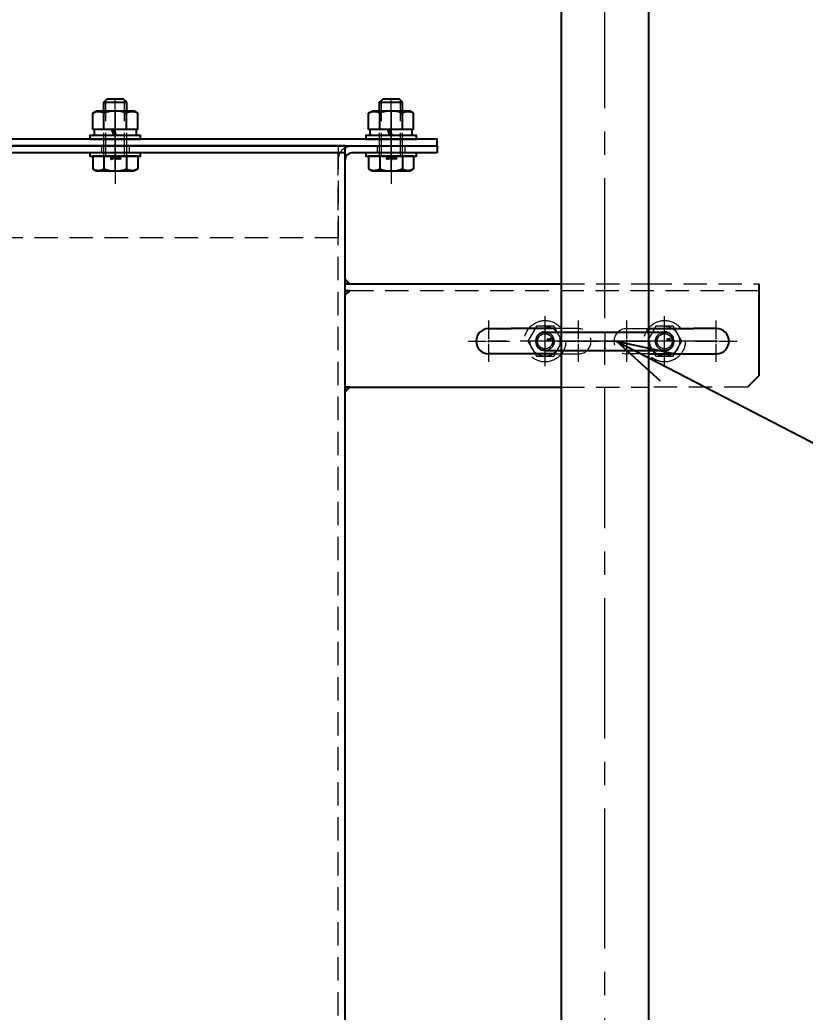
# Model space of a CAD drawing. Header units: millimetres. Extents: x 0 to 49006, y -7876 to 6995.
# Drawn here: x 33859.5 to 34201.1, y 3433.5 to 3865.3 of the extents above; entities that cross this region are included whole.
import ezdxf
from ezdxf import colors
from ezdxf.entities.mleader import LeaderData, LeaderLine
from ezdxf.enums import TextEntityAlignment as Align
from ezdxf.math import Vec2, Vec3

# ---------------------------------------------------------------- set-up
doc = ezdxf.new("R2010")
doc.units = ezdxf.units.MM
doc.header["$LTSCALE"] = 3.2
for name, pattern in [('CENTER2', [28.575, 19.05, -3.175, 3.175, -3.175]), ('HIDDEN', [9.525, 6.35, -3.175]), ('HIDDEN2', [4.7625, 3.175, -1.5875])]:
    doc.linetypes.add(name, pattern=pattern)
for name, color, linetype, lineweight in [('01_外形線', 7, 'Continuous', 25), ('02_細線', 5, 'Continuous', 13), ('03_かくれ線', 6, 'HIDDEN2', 13), ('04_HIDDEN', 2, 'HIDDEN', 13), ('04_中心線', 1, 'CENTER2', 9), ('05_CENTER', 4, 'CENTER2', 13), ('08_DIM', 3, 'Continuous', 13)]:
    doc.layers.add(name, color=color, linetype=linetype, lineweight=lineweight)
doc.layers.add('10_DRAFT', color=8, linetype='Continuous', lineweight=0, plot=False)
doc.styles.add('KSS_TXT', font='txt.shx', dxfattribs={"bigfont": 'extfont2.shx'})
doc.styles.get("Standard").update_dxf_attribs({"font": 'txt.shx', "bigfont": 'extfont2.shx'})
doc.styles.add('寸法用', font='simplex.shx', dxfattribs={"width": 0.8, "bigfont": '@extfont2.shx'})

# ---------------------------------------------------------------- blocks, each defined once
blk = doc.blocks.new('8b_1_1')
at = {"color": 0, "linetype": 'CENTER2'}
for p, q in [((0, -10.87), (0, 10.87)), ((10.87, 0), (-10.87, 0))]:
    blk.add_line(p, q, dxfattribs=at)
at = {"color": 0}
for p, q in [((-3.75, 6.49), (-7.5, 0)), ((-3.75, 6.49), (-7.5, 0)), ((3.75, 6.49), (-3.75, 6.49)), ((3.75, 6.49), (-3.75, 6.49)), ((7.5, 0), (3.75, 6.49)), ((7.5, 0), (3.75, 6.49)), ((-7.5, 0), (-3.75, -6.49)), ((-7.5, 0), (-3.75, -6.49)), ((3.75, -6.49), (7.5, 0)), ((3.75, -6.49), (7.5, 0)), ((-3.75, -6.49), (3.75, -6.49)), ((-3.75, -6.49), (3.75, -6.49))]:
    blk.add_line(p, q, dxfattribs=at)
for radius in [9, 6.5, 4, 3.25]:
    blk.add_circle((0, 0), radius, dxfattribs=at)
at = {"layer": '10_DRAFT', "style": 'KSS_TXT'}
blk.add_text('M8', height=1, dxfattribs=at).set_placement((0.76, 0.14))
blk = doc.blocks.new('A$C68035EB2_1_1')
at = {"color": 0}
for p, q in [((-26, 4), (26, 4)), ((-26, -4), (26, -4))]:
    blk.add_line(p, q, dxfattribs=at)
for centre, start, end in [((-26, 0), 90, 270), ((26, 0), 270, 90)]:
    blk.add_arc(centre, 4, start, end)
at = {"layer": '04_HIDDEN', "color": 0}
for centre in [(-26, 0), (26, 0)]:
    blk.add_circle(centre, 3.32, dxfattribs=at)
for centre, start, end in [((-26, 0), 270, 90), ((26, 0), 90, 270)]:
    blk.add_arc(centre, 4, start, end, dxfattribs=at)
at = {"layer": '05_CENTER', "color": 0}
for p, q in [((-26, -6.7), (-26, 6.7)), ((26, -6.7), (26, 6.7)), ((32.64, 0), (-32.64, 0))]:
    blk.add_line(p, q, dxfattribs=at)
at = {"layer": '10_DRAFT'}
blk.add_line((0, 4), (0, -4), dxfattribs=at)
blk = doc.blocks.new('A$C68035FB2_1_1')
at = {"color": 4}
blk.add_blockref('A$C68035EB2_1_1', (0, 0), dxfattribs=at)
at = {"layer": '04_HIDDEN', "color": 4}
for p in [(-26, 0), (26, 0)]:
    blk.add_blockref('8b_1_1', p, dxfattribs=at)
blk = doc.blocks.new('*U2203')
at = {"layer": '04_中心線', "color": 0, "linetype": 'CENTER2', "transparency": 16777216}
for p, q in [((0, 1.1), (0, 9)), ((-9, 0), (-1.1, 0)), ((1.1, 0), (9, 0)), ((0, -9), (0, -1.1))]:
    blk.add_line(p, q, dxfattribs=at)
at = {"layer": '04_中心線', "color": 0, "linetype": 'Continuous', "transparency": 16777216}
for p, q in [((-0.55, 0), (0.55, 0)), ((0, -0.55), (0, 0.55))]:
    blk.add_line(p, q, dxfattribs=at)
blk = doc.blocks.new('*U2205')
at = {"layer": '04_中心線', "color": 0, "linetype": 'CENTER2', "transparency": 16777216}
for p, q in [((0, 1.1), (0, 9)), ((-9, 0), (-1.1, 0)), ((1.1, 0), (9, 0)), ((0, -9), (0, -1.1))]:
    blk.add_line(p, q, dxfattribs=at)
at = {"layer": '04_中心線', "color": 0, "linetype": 'Continuous', "transparency": 16777216}
for p, q in [((-0.55, 0), (0.55, 0)), ((0, -0.55), (0, 0.55))]:
    blk.add_line(p, q, dxfattribs=at)
blk = doc.blocks.new('*U2199')
at = {"layer": '04_中心線', "color": 0, "linetype": 'CENTER2', "transparency": 16777216}
for p, q in [((0, 1.1), (0, 9)), ((-9, 0), (-1.1, 0)), ((1.1, 0), (9, 0)), ((0, -9), (0, -1.1))]:
    blk.add_line(p, q, dxfattribs=at)
at = {"layer": '04_中心線', "color": 0, "linetype": 'Continuous', "transparency": 16777216}
for p, q in [((-0.55, 0), (0.55, 0)), ((0, -0.55), (0, 0.55))]:
    blk.add_line(p, q, dxfattribs=at)
blk = doc.blocks.new('*U2198')
at = {"layer": '04_中心線', "color": 0, "linetype": 'CENTER2', "transparency": 16777216}
for p, q in [((0, 1.1), (0, 9)), ((-9, 0), (-1.1, 0)), ((1.1, 0), (9, 0)), ((0, -9), (0, -1.1))]:
    blk.add_line(p, q, dxfattribs=at)
at = {"layer": '04_中心線', "color": 0, "linetype": 'Continuous', "transparency": 16777216}
for p, q in [((-0.55, 0), (0.55, 0)), ((0, -0.55), (0, 0.55))]:
    blk.add_line(p, q, dxfattribs=at)
blk = doc.blocks.new('_Open30')
at = {"color": 0, "linetype": 'ByBlock', "lineweight": -2}
for p, q in [((-1, 0.268), (0, 0)), ((0, 0), (-1, -0.268)), ((0, 0), (-1, 0))]:
    blk.add_line(p, q, dxfattribs=at)
blk = doc.blocks.new('AM_BALLOON1')
at = {"transparency": 16777216}
blk.add_circle((0, 0), 5, dxfattribs=at)
blk.add_attdef('B_NUMBER', text='', height=3, dxfattribs=at).set_placement((0, 0), align=Align.MIDDLE_CENTER)
blk = doc.blocks.new('_OPEN')
at = {"color": 0, "linetype": 'ByBlock'}
for p, q in [((-1, 0.167), (0, 0)), ((0, 0), (-1, -0.167)), ((0, 0), (-1, 0))]:
    blk.add_line(p, q, dxfattribs=at)

msp = doc.modelspace()

# ---------------------------------------------------------------- hatches: boundary and pattern name
h = msp.add_hatch(color=3)
h.dxf.hatch_style = 1
h.paths.add_polyline_path([(34000.962, 3750.453), (34000.962, 3752.453), (34002.962, 3750.453)])
h.paths.add_polyline_path([(34000.962, 3745.453), (34000.962, 3747.453), (34002.962, 3747.453)])
h.paths.add_polyline_path([(34000.962, 3703.453), (34000.962, 3705.453), (34002.962, 3705.453)])

# ---------------------------------------------------------------- linework, layer by layer
for p, q in [((34000.962, 3810.453), (33200.962, 3810.453)), ((34000.962, 3807.453), (33200.962, 3807.453)), ((34000.962, 3750.453), (34094.962, 3750.453)), ((34063.462, 3730.953), (34073.212, 3730.953)), ((34092.712, 3730.953), (34073.212, 3730.953)), ((34133.212, 3730.953), (34152.712, 3730.953)), ((34162.462, 3730.953), (34152.712, 3730.953)), ((34073.212, 3719.953), (34063.462, 3719.953)), ((34092.712, 3719.953), (34073.212, 3719.953)), ((34133.212, 3719.953), (34152.712, 3719.953)), ((34152.712, 3719.953), (34162.462, 3719.953))]:
    msp.add_line(p, q)
for points in [[(33400.962, 2956.453), (33800.962, 2956.453), (34000.962, 3156.453), (34000.962, 3810.453), (33200.962, 3810.453), (33200.962, 3156.453), (33400.962, 2956.453)], [(34002.962, 3750.453), (34000.962, 3750.453), (34000.962, 3752.453), (34002.962, 3750.453)], [(34002.962, 3747.453), (34000.962, 3747.453), (34000.962, 3745.453), (34002.962, 3747.453)], [(34002.962, 3705.453), (34000.962, 3705.453), (34000.962, 3703.453), (34002.962, 3705.453)]]:
    msp.add_lwpolyline(points)
for centre, radius, start, end in [((34003.962, 3804.453), 6, 90, 120), ((34063.462, 3725.453), 5.5, 90, 270), ((34162.462, 3725.453), 5.5, 270, 90)]:
    msp.add_arc(centre, radius, start, end)
at = {"layer": '01_外形線'}
for p, q in [((34003.962, 3810.453), (34040.962, 3810.453)), ((34040.962, 3810.453), (34040.962, 3807.453)), ((34040.962, 3807.453), (34003.962, 3807.453)), ((34180.962, 3750.453), (34180.962, 3710.453)), ((34000.962, 3705.453), (34000.962, 3747.453)), ((34180.962, 3710.453), (34175.962, 3705.453)), ((34000.962, 3705.453), (34094.962, 3705.453))]:
    msp.add_line(p, q, dxfattribs=at)
for points in [[(34094.962, 4618.453), (34094.962, 2975.328)], [(34132.962, 4618.453), (34132.962, 3024.8)], [(33895.962, 3829.453), (33897.462, 3830.953)], [(33897.462, 3830.953), (33904.462, 3830.953)], [(33905.962, 3829.453), (33904.462, 3830.953)], [(34015.962, 3829.453), (34017.462, 3830.953)], [(34017.462, 3830.953), (34024.462, 3830.953)], [(34025.962, 3829.453), (34024.462, 3830.953)], [(33895.962, 3829.453), (33905.962, 3829.453)], [(33895.962, 3825.603), (33895.962, 3829.453)], [(33905.962, 3825.603), (33905.962, 3829.453)], [(34015.962, 3829.453), (34025.962, 3829.453)], [(34015.962, 3825.603), (34015.962, 3829.453)], [(34025.962, 3825.603), (34025.962, 3829.453)], [(33891.147, 3824.699), (33892.712, 3825.603)], [(33891.147, 3817.603), (33891.147, 3824.699)], [(33909.212, 3825.603), (33892.712, 3825.603)], [(33896.055, 3817.603), (33896.055, 3824.699)], [(33905.87, 3817.603), (33905.87, 3824.699)], [(33910.777, 3824.699), (33909.212, 3825.603)], [(33910.777, 3817.603), (33910.777, 3824.699)], [(34011.147, 3824.699), (34012.712, 3825.603)], [(34011.147, 3817.603), (34011.147, 3824.699)], [(34029.212, 3825.603), (34012.712, 3825.603)], [(34016.055, 3817.603), (34016.055, 3824.699)], [(34025.87, 3817.603), (34025.87, 3824.699)], [(34030.777, 3824.699), (34029.212, 3825.603)], [(34030.777, 3817.603), (34030.777, 3824.699)], [(33910.777, 3817.603), (33891.147, 3817.603)], [(33899.552, 3817.603), (33891.762, 3817.603)], [(33891.762, 3817.603), (33891.762, 3814.953)], [(33900.462, 3814.953), (33899.552, 3817.603)], [(33910.162, 3817.603), (33900.552, 3817.603)], [(33901.462, 3814.953), (33900.552, 3817.603)], [(33910.162, 3814.953), (33910.162, 3817.603)], [(34030.777, 3817.603), (34011.147, 3817.603)], [(34019.552, 3817.603), (34011.762, 3817.603)], [(34011.762, 3817.603), (34011.762, 3814.953)], [(34020.462, 3814.953), (34019.552, 3817.603)], [(34030.162, 3817.603), (34020.552, 3817.603)], [(34021.462, 3814.953), (34020.552, 3817.603)], [(34030.162, 3814.953), (34030.162, 3817.603)], [(33900.462, 3814.953), (33891.762, 3814.953)], [(33910.162, 3814.953), (33901.462, 3814.953)], [(34020.462, 3814.953), (34011.762, 3814.953)], [(34030.162, 3814.953), (34021.462, 3814.953)], [(33891.147, 3805.953), (33891.147, 3800.456)], [(33910.777, 3805.953), (33891.147, 3805.953)], [(33896.055, 3805.953), (33896.055, 3800.456)], [(33905.87, 3805.953), (33905.87, 3800.456)], [(33910.777, 3805.953), (33910.777, 3800.456)], [(34011.147, 3805.953), (34011.147, 3800.456)], [(34030.777, 3805.953), (34011.147, 3805.953)], [(34016.055, 3805.953), (34016.055, 3800.456)], [(34025.87, 3805.953), (34025.87, 3800.456)], [(34030.777, 3805.953), (34030.777, 3800.456)], [(33891.147, 3800.456), (33892.712, 3799.553)], [(33910.777, 3800.456), (33909.212, 3799.553)], [(34011.147, 3800.456), (34012.712, 3799.553)], [(34030.777, 3800.456), (34029.212, 3799.553)], [(33892.712, 3799.553), (33909.212, 3799.553)], [(34012.712, 3799.553), (34029.212, 3799.553)]]:
    msp.add_lwpolyline(points, dxfattribs=at)
for points in [[(33896.055, 3824.699, 0.2679491), (33891.147, 3824.699)], [(33905.87, 3824.699, 0.1841118), (33896.055, 3824.699)], [(33910.777, 3824.699, 0.2679491), (33905.87, 3824.699)], [(34016.055, 3824.699, 0.2679491), (34011.147, 3824.699)], [(34025.87, 3824.699, 0.1841118), (34016.055, 3824.699)], [(34030.777, 3824.699, 0.2679491), (34025.87, 3824.699)], [(33891.147, 3800.456, 0.2679491), (33896.055, 3800.456)], [(33896.055, 3800.456, 0.1841118), (33905.87, 3800.456)], [(33905.87, 3800.456, 0.2679491), (33910.777, 3800.456)], [(34011.147, 3800.456, 0.2679491), (34016.055, 3800.456)], [(34016.055, 3800.456, 0.1841118), (34025.87, 3800.456)], [(34025.87, 3800.456, 0.2679491), (34030.777, 3800.456)]]:
    msp.add_lwpolyline(points, format="xyb", dxfattribs=at)
for points in [[(33160.962, 3810.453), (34040.962, 3810.453), (34040.962, 3813.453), (33160.962, 3813.453)], [(33889.962, 3813.453), (33911.962, 3813.453), (33911.962, 3814.953), (33889.962, 3814.953)], [(34009.962, 3813.453), (34031.962, 3813.453), (34031.962, 3814.953), (34009.962, 3814.953)], [(33911.962, 3807.453), (33889.962, 3807.453), (33889.962, 3805.953), (33911.962, 3805.953)], [(34031.962, 3807.453), (34009.962, 3807.453), (34009.962, 3805.953), (34031.962, 3805.953)]]:
    msp.add_lwpolyline(points, close=True, dxfattribs=at)
msp.add_arc((34003.962, 3804.453), 3, 90, 180, dxfattribs=at)
at = {"layer": '02_細線'}
for points in [[(33896.862, 3825.603), (33896.862, 3830.353)], [(33905.062, 3825.603), (33905.062, 3830.353)], [(34016.862, 3825.603), (34016.862, 3830.353)], [(34025.062, 3825.603), (34025.062, 3830.353)]]:
    msp.add_lwpolyline(points, dxfattribs=at)
at = {"layer": '03_かくれ線'}
for p, q in [((33894.962, 3810.453), (33894.962, 3807.453)), ((33906.962, 3810.453), (33906.962, 3807.453)), ((33997.962, 3157.695), (33997.962, 3810.453)), ((34014.962, 3810.453), (34014.962, 3807.453)), ((34026.962, 3810.453), (34026.962, 3807.453)), ((33203.262, 3807.453), (33998.662, 3807.453)), ((34094.962, 3750.453), (34132.962, 3750.453)), ((34132.962, 3750.453), (34180.962, 3750.453)), ((34180.962, 3747.453), (34000.962, 3747.453)), ((34102.462, 3730.953), (34092.712, 3730.953)), ((34123.462, 3730.953), (34133.212, 3730.953)), ((34092.712, 3719.953), (34102.462, 3719.953)), ((34133.212, 3719.953), (34123.462, 3719.953)), ((34094.962, 3705.453), (34132.962, 3705.453)), ((34175.962, 3705.453), (34132.962, 3705.453))]:
    msp.add_line(p, q, dxfattribs=at)
for points in [[(33895.962, 3805.953), (33895.962, 3825.603)], [(33896.862, 3805.953), (33896.862, 3825.603)], [(33905.062, 3805.953), (33905.062, 3825.603)], [(33905.962, 3805.953), (33905.962, 3825.603)], [(34015.962, 3805.953), (34015.962, 3825.603)], [(34016.862, 3805.953), (34016.862, 3825.603)], [(34025.062, 3805.953), (34025.062, 3825.603)], [(34025.962, 3805.953), (34025.962, 3825.603)]]:
    msp.add_lwpolyline(points, dxfattribs=at)
msp.add_lwpolyline([(33997.962, 3770.453), (33203.962, 3770.453), (33203.962, 3810.453), (33997.962, 3810.453)], close=True, dxfattribs=at)
for centre, radius, start, end in [((34003.962, 3804.453), 6, 120, 180), ((34102.462, 3725.453), 5.5, 270, 90), ((34123.462, 3725.453), 5.5, 90, 270)]:
    msp.add_arc(centre, radius, start, end, dxfattribs=at)
at = {"layer": '04_中心線'}
for p, q in [((33900.962, 3823.953), (33900.962, 3793.953)), ((34020.962, 3823.953), (34020.962, 3793.953)), ((34020.962, 3823.453), (34020.962, 3800.453)), ((34162.462, 3725.453), (34063.462, 3725.453))]:
    msp.add_line(p, q, dxfattribs=at)
for points in [[(34113.962, 3003.974), (34113.962, 4618.453)], [(33900.962, 3799.553), (33900.962, 3830.953)], [(34020.962, 3799.553), (34020.962, 3830.953)], [(33900.962, 3825.603), (33900.962, 3817.603)], [(34020.962, 3825.603), (34020.962, 3817.603)], [(33900.962, 3817.603), (33900.962, 3814.953)], [(34020.962, 3817.603), (34020.962, 3814.953)], [(33900.962, 3814.953), (33900.962, 3813.453)], [(34020.962, 3814.953), (34020.962, 3813.453)]]:
    msp.add_lwpolyline(points, dxfattribs=at)

# ---------------------------------------------------------------- block references
msp.add_blockref('A$C68035FB2_1_1', (34113.962, 3725.453))
at = {"layer": '04_中心線', "linetype": 'CENTER2'}
for name, p in [('*U2203', (34063.462, 3725.453)), ('*U2205', (34102.462, 3725.453)), ('*U2199', (34123.462, 3725.453)), ('*U2198', (34162.462, 3725.453))]:
    msp.add_blockref(name, p, dxfattribs=at)

# ---------------------------------------------------------------- texts
at = {"layer": '03_かくれ線', "style": '寸法用', "width": 0.8}
for p in [(33903.554, 3805.59), (34023.554, 3805.59)]:
    msp.add_text('M10×20', height=1, rotation=180, dxfattribs=at).set_placement(p)

# ---------------------------------------------------------------- leaders
at = {"layer": '08_DIM'}
ml = msp.add_multileader_block('Standard', dxfattribs=at)
ml.set_content('AM_BALLOON1', color=256, scale=10)
ml.set_attribute('B_NUMBER', 'H', width=0)
ml.set_leader_properties(color=256, linetype='ByLayer', lineweight=-1)
ml.set_arrow_properties(name='OPEN')
ml.build(insert=Vec2(0, 0))
ml.multileader.update_dxf_attribs({"leader_type": 0, "has_dogleg": 0, "text_right_attachment_type": 6, "dogleg_length": 0, "arrow_head_size": 20, "scale": 10, "block_connection_type": 1})
ctx = ml.context
ctx.base_point, ctx.scale, ctx.char_height, ctx.arrow_head_size, ctx.landing_gap_size, ctx.plane_origin = Vec3(34758.24, 4676.115), 10, 40, 20, 20, Vec3(34837.832, 4676.156)
ctx.right_attachment, ctx.attachment_type = 6, 1
notes = []
notes.append((ctx, [(0, (0, 0, 0), (0, 0), (1, 0), 1, [])]))
ctx.block.insert = Vec3(34758.24, 4676.115)
ml = msp.add_multileader_block('Standard', dxfattribs=at)
ml.set_content('AM_BALLOON1', color=256, scale=10)
ml.set_attribute('B_NUMBER', 'G', width=0)
ml.set_leader_properties(color=256, linetype='ByLayer', lineweight=-1)
ml.set_arrow_properties(name='OPEN')
ml.build(insert=Vec2(0, 0))
ml.multileader.update_dxf_attribs({"leader_type": 0, "has_dogleg": 0, "text_right_attachment_type": 6, "dogleg_length": 0, "arrow_head_size": 20, "scale": 10, "block_connection_type": 1})
ctx = ml.context
ctx.base_point, ctx.scale, ctx.char_height, ctx.arrow_head_size, ctx.landing_gap_size, ctx.plane_origin = Vec3(34758.24, 4537.505), 10, 40, 20, 20, Vec3(34837.832, 4537.546)
ctx.right_attachment, ctx.attachment_type = 6, 1
notes.append((ctx, [(0, (0, 0, 0), (0, 0), (1, 0), 1, [])]))
ctx.block.insert = Vec3(34758.24, 4537.505)
ml = msp.add_multileader_block('Standard', dxfattribs=at)
ml.set_content('AM_BALLOON1', color=256, scale=10)
ml.set_attribute('B_NUMBER', 'F', width=0)
ml.set_leader_properties(color=256, linetype='ByLayer', lineweight=-1)
ml.set_arrow_properties(name='OPEN')
ml.build(insert=Vec2(0, 0))
ml.multileader.update_dxf_attribs({"leader_type": 0, "has_dogleg": 0, "text_right_attachment_type": 6, "dogleg_length": 0, "arrow_head_size": 20, "scale": 10, "block_connection_type": 1})
ctx = ml.context
ctx.base_point, ctx.scale, ctx.char_height, ctx.arrow_head_size, ctx.landing_gap_size, ctx.plane_origin = Vec3(34758.24, 4398.895), 10, 40, 20, 20, Vec3(34837.832, 4398.936)
ctx.right_attachment, ctx.attachment_type = 6, 1
notes.append((ctx, [(0, (0, 0, 0), (0, 0), (1, 0), 1, [])]))
ctx.block.insert = Vec3(34758.24, 4398.895)
ml = msp.add_multileader_block('Standard', dxfattribs=at)
ml.set_content('AM_BALLOON1', color=256, scale=10)
ml.set_attribute('B_NUMBER', 'E', width=0)
ml.set_leader_properties(color=256, linetype='ByLayer', lineweight=-1)
ml.set_arrow_properties(name='OPEN')
ml.build(insert=Vec2(0, 0))
ml.multileader.update_dxf_attribs({"leader_type": 0, "has_dogleg": 0, "text_right_attachment_type": 6, "dogleg_length": 0, "arrow_head_size": 20, "scale": 10, "block_connection_type": 1})
ctx = ml.context
ctx.base_point, ctx.scale, ctx.char_height, ctx.arrow_head_size, ctx.landing_gap_size, ctx.plane_origin = Vec3(34758.24, 4260.285), 10, 40, 20, 20, Vec3(34837.832, 4260.325)
ctx.right_attachment, ctx.attachment_type = 6, 1
notes.append((ctx, [(0, (0, 0, 0), (0, 0), (1, 0), 1, [])]))
ctx.block.insert = Vec3(34758.24, 4260.285)
at = {"layer": '08_DIM', "color": 4}
ml = msp.add_multileader_mtext('Standard', dxfattribs=at)
ml.set_content('Uボルト(市販品)\\P32A-M8(ステンレス) -2個', color=4)
ml.set_leader_properties()
ml.set_arrow_properties(name='OPEN30')
ml.build(insert=Vec2(0, 0))
ml.multileader.update_dxf_attribs({"text_left_attachment_type": 6, "text_right_attachment_type": 6, "dogleg_length": 0.36, "arrow_head_size": 25, "scale": 10})
ctx = ml.context
ctx.base_point, ctx.scale, ctx.char_height, ctx.arrow_head_size, ctx.landing_gap_size, ctx.plane_origin = Vec3(34285.326, 3641.287), 10, 30, 25, 20, Vec3(34222.045, 3692.277)
ctx.left_attachment, ctx.right_attachment = 6, 6
notes.append((ctx, [(0, (1, 1, 0), (34281.726, 3641.287), (1, 0), 3.6, [(0, [(34119.079, 3725.453)], 0, [])])]))
ctx.mtext.insert, ctx.mtext.flow_direction = Vec3(34305.326, 3677.287), 5
at = {"layer": '08_DIM'}
ml = msp.add_multileader_block('Standard', dxfattribs=at)
ml.set_content('AM_BALLOON1', color=256, scale=10)
ml.set_attribute('B_NUMBER', 'T', width=0)
ml.set_leader_properties(color=256, linetype='ByLayer', lineweight=-1)
ml.set_arrow_properties(name='OPEN')
ml.build(insert=Vec2(0, 0))
ml.multileader.update_dxf_attribs({"leader_type": 0, "has_dogleg": 0, "text_right_attachment_type": 6, "dogleg_length": 0, "arrow_head_size": 20, "scale": 10, "block_connection_type": 1})
ctx = ml.context
ctx.base_point, ctx.scale, ctx.char_height, ctx.arrow_head_size, ctx.landing_gap_size, ctx.plane_origin = Vec3(34888.38, 3645.663), 10, 40, 20, 20, Vec3(34967.973, 3645.704)
ctx.right_attachment, ctx.attachment_type = 6, 1
notes.append((ctx, [(0, (0, 0, 0), (0, 0), (1, 0), 1, [])]))
ctx.block.insert = Vec3(34888.38, 3645.663)
for ctx, leaders in notes:
    for number, flags, end, landing, length, lines in leaders:
        leader = LeaderData()
        leader.index, (leader.has_last_leader_line, leader.has_dogleg_vector, leader.attachment_direction) = number, flags
        leader.last_leader_point, leader.dogleg_vector, leader.dogleg_length = Vec3(end), Vec3(landing), length
        for number, points, colour, breaks in lines:
            line = LeaderLine()
            line.index, line.vertices, line.color, line.breaks = number, Vec3.list(points), colors.encode_raw_color(colour), breaks
            leader.lines.append(line)
        ctx.leaders.append(leader)

doc.saveas('drawing.dxf')
